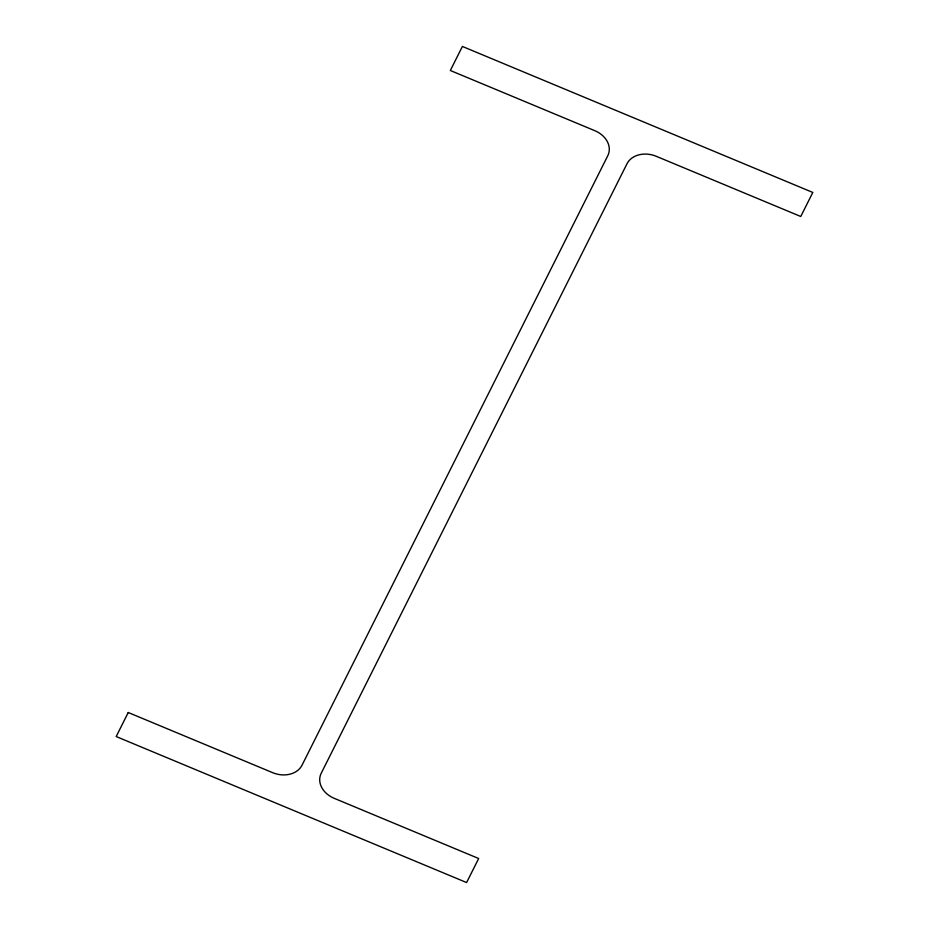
<?xml version="1.0" encoding="UTF-8"?>
<svg xmlns="http://www.w3.org/2000/svg" width="929" height="929" viewBox="0 0 929 929"><rect width="100%" height="100%" fill="white"/><g stroke="black" fill="none" stroke-linecap="round" stroke-linejoin="round"><path stroke-width="1.39" d="M128.248 712.508L116.183 736.546L466.602 882.55L478.667 858.512L334.185 798.313A22.981 18.057 16 0 1 321.213 773.265L627.005 163.748A22.981 18.057 16 0 1 656.28 156.304L800.752 216.492L812.817 192.454L462.398 46.45L450.333 70.488L594.815 130.687A22.981 18.057 16 0 1 607.787 155.735L301.995 765.252A22.981 18.057 16 0 1 272.72 772.696L128.248 712.508"/></g></svg>
